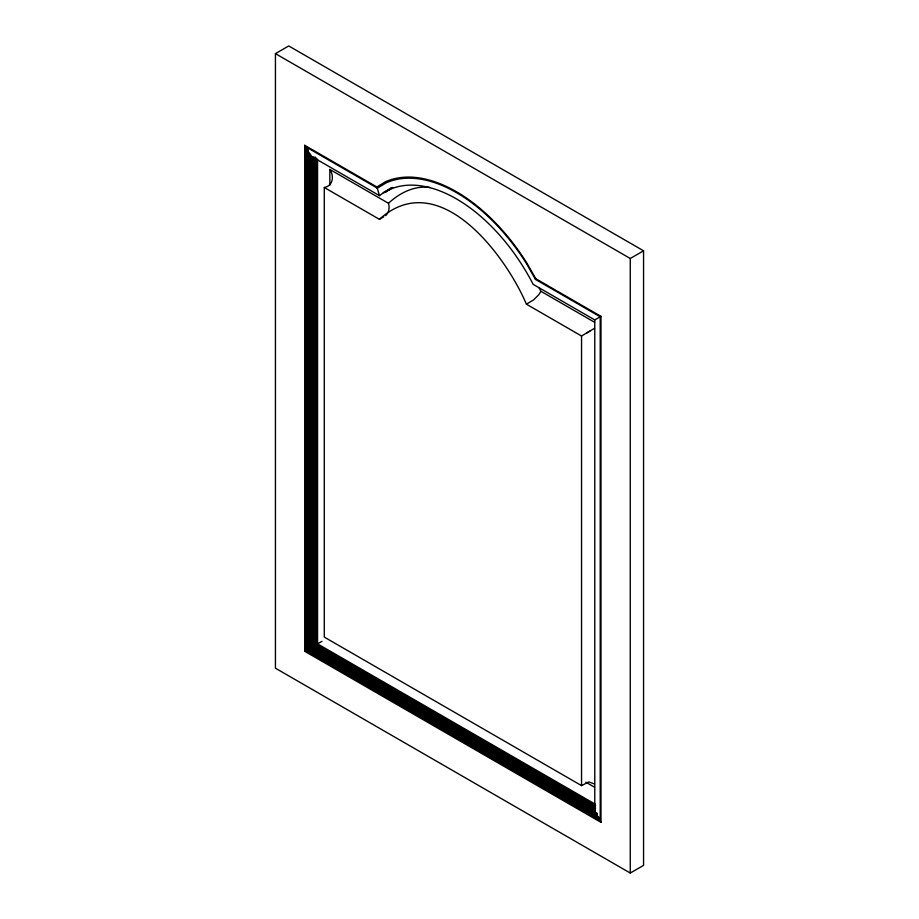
<?xml version="1.0" encoding="UTF-8"?>
<svg xmlns="http://www.w3.org/2000/svg" width="919" height="919" viewBox="0 0 919 919"><rect width="100%" height="100%" fill="white"/><g stroke="black" fill="none" stroke-linecap="round" stroke-linejoin="round"><path stroke-width="1.38" d="M600.992 316.354L594.777 319.938L594.777 811.592L600.992 822.356L600.21 820.724L600.21 316.802L535.513 279.445L535.766 278.698L527.104 263.466A151.095 87.236 60 0 0 385.543 181.744L376.882 186.971L304.706 145.294L304.706 651.295L600.992 822.356L600.992 316.354L535.766 278.698M538.982 287.624L540.9 291.289L538.775 294.758L533.583 299.893L526.415 304.189C505.37 254.701 438.65 165.661 379.421 219.319L324.292 187.499L324.292 637.097L581.543 785.619L588.826 781.92L594.524 783.976M385.624 215.643C389.059 212.657 389.782 207.464 388.473 203.283L329.841 169.429L329.841 185.224M388.473 203.283C399.673 192.875 414.653 185.213 430.31 187.556M594.524 328.313L581.543 336.009L526.415 304.189M594.777 319.938L533.158 284.362A142.284 82.147 60 0 0 379.501 195.655L310.921 156.058L304.706 145.294L305.728 146.787L377.387 188.154L386.267 182.801A149.82 86.501 60 0 1 526.621 263.833L535.513 279.445M275.436 53.635L288.738 45.95L643.564 250.807L643.564 865.365L630.262 873.05L275.436 668.193L275.436 53.635L630.262 258.48L643.564 250.807M324.292 187.499C333.321 185.902 334.206 175.678 329.841 169.429M383.257 192.576L390.586 189.245M379.421 219.319L383.717 216.838M304.706 651.295L322.006 641.313M586.919 332.908L589.895 331.15M540.9 291.289L594.627 322.305M585.851 782.207L594.547 787.227M595.225 804.171L317.572 643.874L317.572 159.389M595.615 805.526L316.607 644.426L316.607 158.367M594.903 806.354L315.527 645.058L315.527 157.138M595.604 808.1L314.367 645.724L314.367 157.092M595.202 809.283L313.138 646.436L313.138 156.839M594.984 810.627L311.863 647.16L311.863 156.368M597.43 813.522L310.576 647.906L310.576 154.231M597.557 815.073L309.301 648.642L309.301 153.347M599.108 817.405L308.049 649.365L308.049 149.395M377.387 188.154L376.882 186.971L379.501 195.655M630.262 258.48L630.262 873.05M581.543 336.009L581.543 785.619M386.152 191.807A142.284 82.147 60 0 1 392.769 187.43M384.268 192.542A142.525 82.285 60 0 1 392.011 187.568M385.222 192.255A142.342 82.182 60 0 1 391.839 187.878M599.579 819.07L306.854 650.055L306.854 148.166L305.728 146.787L305.728 650.709L600.21 820.724L599.579 819.07"/></g></svg>
